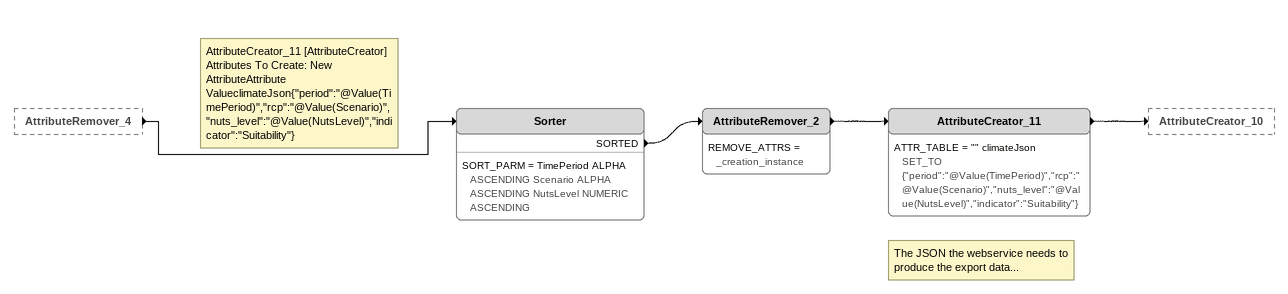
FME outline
AttributeRemover_4 [outside]
    -> Sorter
Sorter
    SORT_PARM = TimePeriod ALPHA ASCENDING Scenario ALPHA ASCENDING NutsLevel NUMERIC ASCENDING
    SORTED -> AttributeRemover_2
AttributeRemover_2
    REMOVE_ATTRS = _creation_instance
    -> AttributeCreator_11
Note: AttributeCreator_11 [AttributeCreator] / Attributes To Create: New AttributeAttribute ValueclimateJson{"period":"@Value(TimePeriod)","rcp":"@Value(Scenario)","nuts_level":"@Value(NutsLevel)","indicator":"Suitability"}
Note: The JSON the webservice needs to produce the export data...
AttributeCreator_11
    ATTR_TABLE = "" climateJson SET_TO {"period":"@Value(TimePeriod)","rcp":"@Value(Scenario)","nuts_level":"@Value(NutsLevel)","indicator":"Suitability"}
    -> AttributeCreator_10
